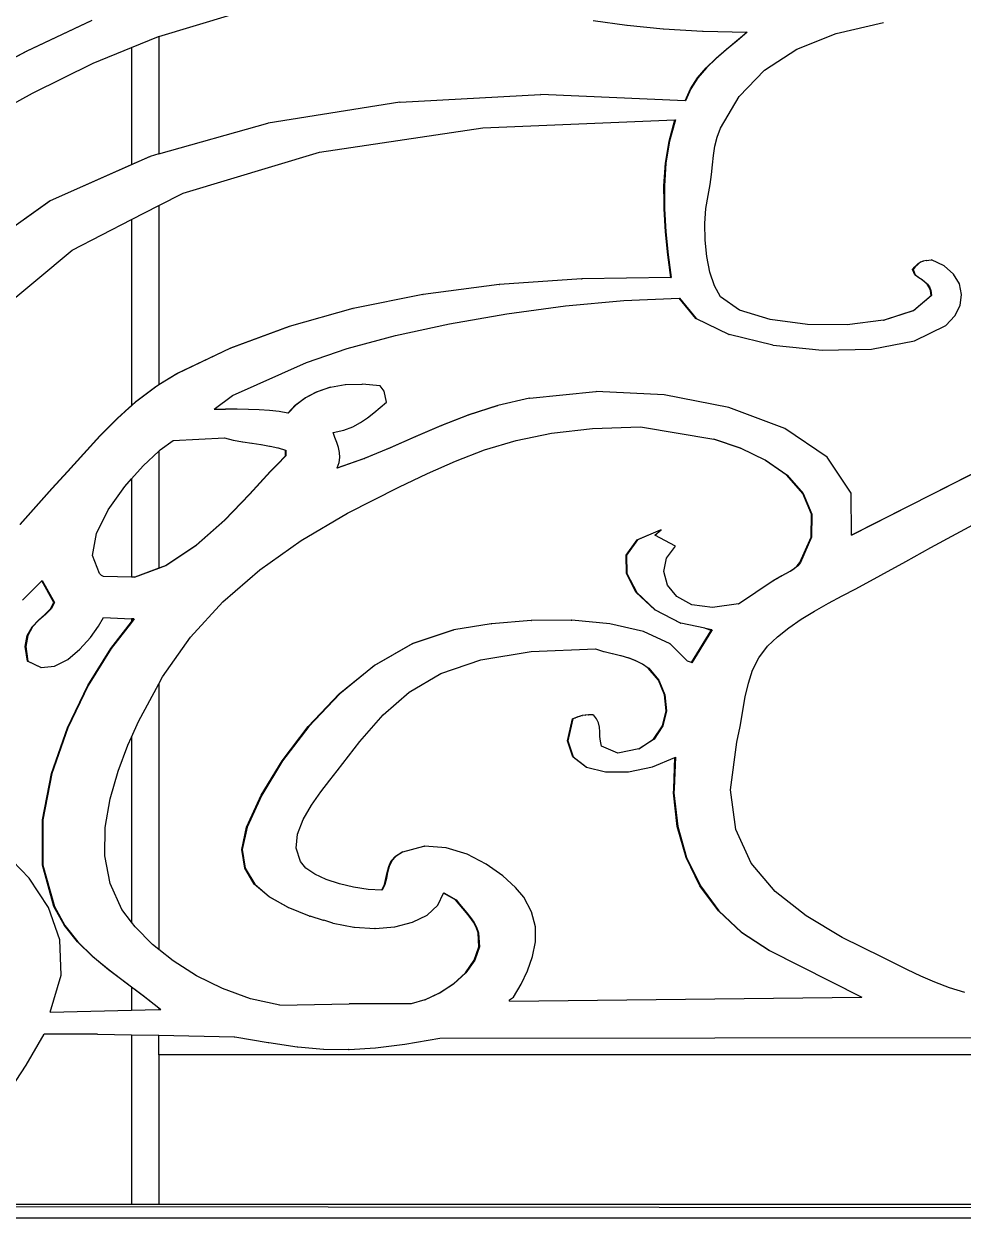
# Model space of a CAD drawing. Header units: inches. Extents: x 1397 to 20304, y -27267 to -746.
# Drawn here: x 13960.59 to 13971.95, y -23973.69 to -23959.23 of the extents above; entities that cross this region are included whole.
import ezdxf

# ---------------------------------------------------------------- set-up
doc = ezdxf.new("R2010")
doc.units = ezdxf.units.IN
doc.header["$LTSCALE"] = 17
doc.header["$MEASUREMENT"] = 0
doc.layers.add('25 BOT BAR', color=12, linetype='Continuous', lineweight=25)

# ---------------------------------------------------------------- blocks, each defined once
blk = doc.blocks.new('A$C99292ed1')
for p, q in [((44.159, 17.66), (44.948, 18.123)), ((44.953, 18.123), (44.164, 17.66)), ((45.762, 17.882), (46.632, 18.209)), ((51.017, 18.123), (51.425, 18.052)), ((53.959, 17.927), (54.532, 18.094)), ((51.425, 18.052), (51.429, 18.052)), ((51.429, 18.052), (51.863, 17.996)), ((51.863, 17.996), (51.868, 17.996)), ((51.868, 17.996), (52.342, 17.958)), ((52.342, 17.958), (52.347, 17.958)), ((52.347, 17.958), (52.875, 17.944)), ((52.753, 17.812), (52.875, 17.944)), ((52.879, 17.944), (52.758, 17.812)), ((52.875, 17.944), (52.879, 17.944)), ((53.481, 17.686), (53.959, 17.927)), ((45.432, 17.713), (45.759, 17.881)), ((45.759, 17.881), (45.762, 17.882)), ((45.762, 17.882), (45.762, 16.103)), ((52.627, 17.681), (52.753, 17.812)), ((52.758, 17.812), (52.632, 17.681)), ((52.753, 17.812), (52.758, 17.812)), ((43.414, 17.161), (44.159, 17.66)), ((44.164, 17.66), (43.419, 17.161)), ((44.159, 17.66), (44.164, 17.66)), ((44.966, 17.474), (45.432, 17.713)), ((45.432, 17.713), (45.432, 15.943)), ((52.502, 17.545), (52.627, 17.681)), ((52.632, 17.681), (52.507, 17.545)), ((52.627, 17.681), (52.632, 17.681)), ((53.091, 17.368), (53.481, 17.686)), ((52.385, 17.403), (52.502, 17.545)), ((52.507, 17.545), (52.389, 17.403)), ((52.502, 17.545), (52.507, 17.545)), ((44.234, 17.021), (44.966, 17.474)), ((52.28, 17.252), (52.385, 17.403)), ((52.389, 17.403), (52.285, 17.252)), ((52.385, 17.403), (52.389, 17.403)), ((52.785, 16.971), (53.091, 17.368)), ((52.193, 17.088), (52.28, 17.252)), ((52.285, 17.252), (52.198, 17.088)), ((52.28, 17.252), (52.285, 17.252)), ((52.131, 16.907), (52.193, 17.088)), ((52.198, 17.088), (52.136, 16.907)), ((52.193, 17.088), (52.198, 17.088)), ((43.547, 16.552), (44.234, 17.021)), ((48.682, 16.884), (50.379, 17.003)), ((50.379, 17.003), (50.382, 17.003)), ((50.384, 17.003), (50.382, 17.003)), ((52.131, 16.907), (50.384, 17.003)), ((52.557, 16.492), (52.785, 16.971)), ((48.677, 16.884), (47.086, 16.566)), ((48.677, 16.884), (48.682, 16.884)), ((52.136, 16.907), (52.131, 16.907)), ((45.762, 16.103), (47.081, 16.566)), ((47.081, 16.566), (47.086, 16.566)), ((47.705, 16.128), (49.683, 16.497)), ((49.683, 16.497), (52.007, 16.617)), ((51.936, 16.298), (52.007, 16.617)), ((52.012, 16.617), (51.941, 16.298)), ((52.007, 16.617), (52.012, 16.617)), ((52.516, 16.355), (52.557, 16.492)), ((52.489, 16.218), (52.516, 16.355)), ((51.893, 15.965), (51.936, 16.298)), ((51.941, 16.298), (51.898, 15.965)), ((51.936, 16.298), (51.941, 16.298)), ((52.472, 16.079), (52.489, 16.218)), ((45.655, 16.064), (44.448, 15.394)), ((45.432, 15.943), (45.651, 16.064)), ((45.651, 16.064), (45.655, 16.064)), ((45.762, 16.103), (45.655, 16.064)), ((46.056, 15.511), (47.705, 16.128)), ((52.461, 15.938), (52.472, 16.079)), ((44.443, 15.394), (45.432, 15.943)), ((51.874, 15.622), (51.893, 15.965)), ((51.898, 15.965), (51.879, 15.622)), ((51.893, 15.965), (51.898, 15.965)), ((52.45, 15.791), (52.461, 15.938)), ((52.434, 15.638), (52.45, 15.791)), ((51.874, 15.622), (51.879, 15.622)), ((51.875, 15.371), (51.874, 15.622)), ((51.879, 15.622), (51.879, 15.371)), ((52.408, 15.476), (52.434, 15.638)), ((45.762, 15.322), (46.056, 15.511)), ((52.382, 15.279), (52.408, 15.476)), ((43.517, 14.571), (44.443, 15.394)), ((44.448, 15.394), (43.522, 14.571)), ((44.443, 15.394), (44.448, 15.394)), ((51.879, 15.371), (51.875, 15.371)), ((51.875, 15.273), (51.875, 15.371)), ((51.879, 15.371), (51.88, 15.273)), ((45.432, 15.111), (45.762, 15.322)), ((45.762, 15.322), (45.762, 12.612)), ((51.875, 15.273), (51.88, 15.273)), ((51.892, 14.923), (51.875, 15.273)), ((51.88, 15.273), (51.896, 14.923)), ((52.37, 15.048), (52.382, 15.279)), ((44.713, 14.649), (45.432, 15.111)), ((45.432, 15.111), (45.432, 12.297)), ((52.373, 14.8), (52.37, 15.048)), ((51.892, 14.923), (51.896, 14.923)), ((51.92, 14.574), (51.892, 14.923)), ((51.896, 14.923), (51.925, 14.574)), ((52.392, 14.55), (52.373, 14.8)), ((43.653, 13.543), (44.713, 14.649)), ((51.92, 14.574), (51.925, 14.574)), ((51.957, 14.232), (51.92, 14.574)), ((51.925, 14.574), (51.962, 14.232)), ((52.429, 14.313), (52.392, 14.55)), ((54.951, 14.444), (54.974, 14.463)), ((54.978, 14.463), (54.956, 14.444)), ((54.974, 14.463), (55.004, 14.478)), ((54.974, 14.463), (54.978, 14.463)), ((55.009, 14.478), (54.978, 14.463)), ((55.004, 14.478), (55.009, 14.478)), ((55.047, 14.49), (55.009, 14.478)), ((55.047, 14.49), (55.052, 14.49)), ((55.052, 14.49), (55.106, 14.502)), ((55.106, 14.502), (55.108, 14.501)), ((55.108, 14.501), (55.111, 14.502)), ((55.265, 14.41), (55.111, 14.502)), ((52.484, 14.105), (52.429, 14.313)), ((54.883, 14.356), (54.91, 14.392)), ((54.908, 14.273), (54.883, 14.356)), ((54.883, 14.356), (54.888, 14.356)), ((54.915, 14.392), (54.888, 14.356)), ((54.888, 14.356), (54.913, 14.273)), ((54.91, 14.392), (54.931, 14.421)), ((54.91, 14.392), (54.915, 14.392)), ((54.936, 14.421), (54.915, 14.392)), ((54.931, 14.421), (54.951, 14.444)), ((54.931, 14.421), (54.936, 14.421)), ((54.956, 14.444), (54.936, 14.421)), ((54.951, 14.444), (54.956, 14.444)), ((55.378, 14.285), (55.265, 14.41)), ((50.878, 14.211), (49.884, 14.125)), ((50.878, 14.211), (50.883, 14.211)), ((51.957, 14.232), (50.883, 14.211)), ((51.957, 14.232), (51.962, 14.232)), ((54.952, 14.234), (54.908, 14.273)), ((54.908, 14.273), (54.913, 14.273)), ((54.913, 14.273), (54.957, 14.234)), ((54.992, 14.201), (54.952, 14.234)), ((54.952, 14.234), (54.957, 14.234)), ((54.957, 14.234), (54.997, 14.201)), ((55.027, 14.169), (54.992, 14.201)), ((54.992, 14.201), (54.997, 14.201)), ((54.997, 14.201), (55.032, 14.169)), ((55.027, 14.169), (55.032, 14.169)), ((55.057, 14.134), (55.027, 14.169)), ((55.032, 14.169), (55.062, 14.134)), ((55.448, 14.137), (55.378, 14.285)), ((49.879, 14.125), (48.962, 13.975)), ((49.879, 14.125), (49.884, 14.125)), ((52.557, 13.942), (52.484, 14.105)), ((55.057, 14.134), (55.062, 14.134)), ((55.08, 14.091), (55.057, 14.134)), ((55.062, 14.134), (55.085, 14.091)), ((55.08, 14.091), (55.085, 14.091)), ((55.097, 14.036), (55.08, 14.091)), ((55.085, 14.091), (55.102, 14.036)), ((55.097, 14.036), (55.102, 14.036)), ((55.106, 13.962), (55.097, 14.036)), ((55.102, 14.036), (55.111, 13.962)), ((55.474, 13.976), (55.448, 14.137)), ((48.957, 13.975), (48.114, 13.763)), ((48.957, 13.975), (48.962, 13.975)), ((50.683, 13.803), (51.388, 13.884)), ((51.388, 13.884), (52.057, 13.921)), ((52.258, 13.611), (52.057, 13.921)), ((52.057, 13.921), (52.061, 13.921)), ((52.061, 13.921), (52.263, 13.611)), ((52.789, 13.738), (52.557, 13.942)), ((54.892, 13.734), (55.106, 13.962)), ((55.111, 13.962), (54.897, 13.734)), ((55.106, 13.962), (55.111, 13.962)), ((55.457, 13.811), (55.474, 13.976)), ((48.109, 13.763), (47.338, 13.492)), ((48.109, 13.763), (48.114, 13.763)), ((49.972, 13.683), (50.683, 13.803)), ((53.159, 13.597), (52.789, 13.738)), ((54.532, 13.587), (54.892, 13.734)), ((54.897, 13.734), (54.537, 13.587)), ((54.892, 13.734), (54.897, 13.734)), ((55.394, 13.651), (55.457, 13.811)), ((49.278, 13.532), (49.972, 13.683)), ((52.66, 13.37), (52.258, 13.611)), ((52.258, 13.611), (52.263, 13.611)), ((52.263, 13.611), (52.664, 13.37)), ((53.612, 13.522), (53.159, 13.597)), ((55.285, 13.506), (55.394, 13.651)), ((46.624, 13.164), (47.333, 13.492)), ((47.338, 13.492), (46.629, 13.164)), ((47.333, 13.492), (47.338, 13.492)), ((48.627, 13.354), (49.278, 13.532)), ((54.09, 13.518), (53.612, 13.522)), ((54.532, 13.587), (54.09, 13.518)), ((54.532, 13.587), (54.537, 13.587)), ((54.905, 13.273), (55.285, 13.506)), ((48.042, 13.157), (48.627, 13.354)), ((52.66, 13.37), (52.664, 13.37)), ((53.192, 13.208), (52.664, 13.37)), ((45.981, 12.78), (46.624, 13.164)), ((46.629, 13.164), (45.986, 12.78)), ((46.624, 13.164), (46.629, 13.164)), ((47.548, 12.946), (48.042, 13.157)), ((53.192, 13.208), (53.197, 13.208)), ((53.197, 13.208), (53.788, 13.132)), ((54.385, 13.151), (54.905, 13.273)), ((53.788, 13.132), (54.385, 13.151)), ((46.655, 12.448), (47.548, 12.946)), ((45.986, 12.78), (45.762, 12.608)), ((45.762, 12.612), (45.981, 12.78)), ((45.981, 12.78), (45.986, 12.78)), ((45.481, 12.351), (45.72, 12.58)), ((45.725, 12.58), (45.485, 12.351)), ((45.72, 12.58), (45.762, 12.612)), ((45.72, 12.58), (45.725, 12.58)), ((45.762, 12.608), (45.725, 12.58)), ((45.762, 12.612), (45.762, 12.608)), ((47.838, 12.572), (48.015, 12.612)), ((48.015, 12.612), (48.02, 12.612)), ((48.02, 12.612), (48.217, 12.621)), ((48.217, 12.621), (48.218, 12.621)), ((48.218, 12.621), (48.221, 12.621)), ((48.441, 12.594), (48.221, 12.621)), ((48.49, 12.511), (48.441, 12.594)), ((46.432, 12.241), (46.655, 12.448)), ((47.531, 12.413), (47.671, 12.504)), ((47.676, 12.504), (47.535, 12.413)), ((47.671, 12.504), (47.833, 12.572)), ((47.671, 12.504), (47.676, 12.504)), ((47.838, 12.572), (47.676, 12.504)), ((47.833, 12.572), (47.838, 12.572)), ((48.515, 12.345), (48.49, 12.511)), ((50.251, 12.407), (51.05, 12.506)), ((51.05, 12.506), (51.054, 12.506)), ((51.054, 12.506), (51.055, 12.506)), ((51.878, 12.456), (51.055, 12.506)), ((52.658, 12.266), (51.878, 12.456)), ((45.4, 12.261), (45.432, 12.297)), ((45.432, 12.292), (45.403, 12.259)), ((45.432, 12.297), (45.481, 12.351)), ((45.485, 12.351), (45.432, 12.292)), ((45.432, 12.297), (45.432, 12.292)), ((45.481, 12.351), (45.485, 12.351)), ((47.321, 12.18), (47.413, 12.303)), ((47.418, 12.303), (47.325, 12.179)), ((47.413, 12.303), (47.531, 12.413)), ((47.413, 12.303), (47.418, 12.303)), ((47.535, 12.413), (47.418, 12.303)), ((47.531, 12.413), (47.535, 12.413)), ((48.439, 12.266), (48.515, 12.345)), ((49.507, 12.155), (49.859, 12.296)), ((49.864, 12.296), (49.512, 12.155)), ((49.859, 12.296), (49.864, 12.296)), ((50.246, 12.407), (49.864, 12.296)), ((50.246, 12.407), (50.251, 12.407)), ((45.258, 12.101), (45.4, 12.261)), ((45.403, 12.259), (45.263, 12.101)), ((45.403, 12.259), (45.4, 12.261)), ((46.432, 12.241), (46.568, 12.242)), ((46.568, 12.242), (46.57, 12.242)), ((46.573, 12.242), (46.57, 12.242)), ((46.711, 12.241), (46.573, 12.242)), ((46.845, 12.238), (46.711, 12.241)), ((46.975, 12.231), (46.845, 12.238)), ((47.099, 12.22), (46.975, 12.231)), ((47.216, 12.203), (47.099, 12.22)), ((47.321, 12.18), (47.216, 12.203)), ((47.325, 12.179), (47.321, 12.18)), ((48.287, 12.108), (48.364, 12.186)), ((48.364, 12.186), (48.439, 12.266)), ((49.179, 11.995), (49.507, 12.155)), ((49.512, 12.155), (49.184, 11.995)), ((49.507, 12.155), (49.512, 12.155)), ((53.336, 11.949), (52.658, 12.266)), ((45.049, 11.837), (45.258, 12.101)), ((45.263, 12.101), (45.053, 11.837)), ((45.258, 12.101), (45.263, 12.101)), ((48.109, 11.974), (48.203, 12.037)), ((48.203, 12.037), (48.287, 12.108)), ((47.87, 11.888), (47.999, 11.924)), ((47.893, 11.811), (47.87, 11.888)), ((47.999, 11.924), (48.109, 11.974)), ((48.866, 11.825), (49.179, 11.995)), ((49.184, 11.995), (48.871, 11.825)), ((49.179, 11.995), (49.184, 11.995)), ((50.085, 11.769), (50.515, 11.879)), ((50.515, 11.879), (51.011, 11.948)), ((51.011, 11.948), (51.59, 11.971)), ((51.59, 11.971), (52.478, 11.785)), ((53.85, 11.513), (53.336, 11.949)), ((44.85, 11.566), (45.049, 11.837)), ((45.053, 11.837), (44.855, 11.566)), ((45.049, 11.837), (45.053, 11.837)), ((45.779, 11.624), (45.936, 11.764)), ((45.936, 11.764), (46.556, 11.806)), ((46.556, 11.806), (46.663, 11.773)), ((46.663, 11.773), (46.667, 11.773)), ((46.667, 11.773), (46.775, 11.747)), ((46.775, 11.747), (46.78, 11.747)), ((46.78, 11.747), (46.887, 11.725)), ((46.887, 11.725), (46.892, 11.725)), ((46.892, 11.725), (46.996, 11.704)), ((47.915, 11.736), (47.893, 11.811)), ((47.934, 11.662), (47.915, 11.736)), ((48.558, 11.654), (48.866, 11.825)), ((48.871, 11.825), (48.562, 11.654)), ((48.866, 11.825), (48.871, 11.825)), ((49.703, 11.626), (50.085, 11.769)), ((52.798, 11.652), (52.478, 11.785)), ((52.478, 11.785), (52.483, 11.785)), ((52.483, 11.785), (52.803, 11.652)), ((44.657, 11.298), (44.85, 11.566)), ((44.855, 11.566), (44.662, 11.298)), ((44.85, 11.566), (44.855, 11.566)), ((45.571, 11.381), (45.762, 11.603)), ((45.762, 11.603), (45.779, 11.624)), ((45.762, 11.603), (45.762, 9.836)), ((46.996, 11.704), (47.001, 11.704)), ((47.001, 11.704), (47.102, 11.682)), ((47.102, 11.682), (47.107, 11.682)), ((47.107, 11.682), (47.202, 11.654)), ((47.202, 11.654), (47.207, 11.654)), ((47.207, 11.654), (47.295, 11.619)), ((47.295, 11.619), (47.3, 11.619)), ((47.295, 11.536), (47.295, 11.619)), ((47.3, 11.619), (47.3, 11.536)), ((47.947, 11.587), (47.934, 11.662)), ((47.951, 11.511), (47.947, 11.587)), ((48.244, 11.492), (48.558, 11.654)), ((48.562, 11.654), (48.249, 11.492)), ((48.558, 11.654), (48.562, 11.654)), ((49.351, 11.456), (49.703, 11.626)), ((52.798, 11.652), (52.803, 11.652)), ((53.099, 11.469), (52.798, 11.652)), ((52.803, 11.652), (53.104, 11.469)), ((56.103, 11.577), (54.144, 10.333)), ((54.144, 10.336), (56.098, 11.577)), ((47.192, 11.403), (47.295, 11.536)), ((47.3, 11.536), (47.196, 11.401)), ((47.295, 11.536), (47.3, 11.536)), ((48.249, 11.492), (47.92, 11.349)), ((47.921, 11.352), (48.244, 11.492)), ((47.921, 11.352), (47.943, 11.432)), ((47.943, 11.432), (47.951, 11.511)), ((48.244, 11.492), (48.249, 11.492)), ((49.011, 11.265), (49.351, 11.456)), ((53.099, 11.469), (53.104, 11.469)), ((53.359, 11.24), (53.099, 11.469)), ((53.104, 11.469), (53.363, 11.24)), ((54.14, 10.971), (53.85, 11.513)), ((44.468, 11.038), (44.657, 11.298)), ((44.662, 11.298), (44.473, 11.038)), ((44.657, 11.298), (44.662, 11.298)), ((45.432, 11.186), (45.571, 11.381)), ((46.859, 10.952), (47.11, 11.297)), ((47.114, 11.297), (46.863, 10.952)), ((47.11, 11.297), (47.192, 11.403)), ((47.11, 11.297), (47.114, 11.297)), ((47.196, 11.401), (47.114, 11.297)), ((47.196, 11.401), (47.192, 11.403)), ((47.92, 11.349), (47.921, 11.352)), ((45.349, 11.069), (45.432, 11.186)), ((45.432, 11.186), (45.432, 9.7)), ((48.664, 11.059), (49.011, 11.265)), ((53.359, 11.24), (53.363, 11.24)), ((53.553, 10.967), (53.359, 11.24)), ((53.363, 11.24), (53.558, 10.967)), ((44.079, 10.494), (44.468, 11.038)), ((44.473, 11.038), (44.084, 10.494)), ((44.468, 11.038), (44.473, 11.038)), ((45.149, 10.718), (45.349, 11.069)), ((48.044, 10.666), (48.664, 11.059)), ((46.556, 10.561), (46.859, 10.952)), ((46.863, 10.952), (46.56, 10.561)), ((46.859, 10.952), (46.863, 10.952)), ((53.553, 10.967), (53.558, 10.967)), ((53.66, 10.654), (53.553, 10.967)), ((53.558, 10.967), (53.665, 10.654)), ((54.144, 10.336), (54.14, 10.971)), ((45.007, 10.36), (45.149, 10.718)), ((46.214, 10.183), (46.556, 10.561)), ((46.56, 10.561), (46.219, 10.183)), ((46.556, 10.561), (46.56, 10.561)), ((47.484, 10.254), (48.044, 10.666)), ((53.656, 10.303), (53.66, 10.654)), ((53.66, 10.654), (53.665, 10.654)), ((53.665, 10.654), (53.661, 10.303)), ((55.409, 10.355), (55.717, 10.56)), ((51.549, 10.265), (51.833, 10.416)), ((51.829, 10.411), (51.554, 10.265)), ((51.764, 10.333), (51.838, 10.416)), ((51.833, 10.416), (51.829, 10.411)), ((51.838, 10.416), (51.829, 10.411)), ((51.833, 10.416), (51.838, 10.416)), ((44.96, 10.028), (45.007, 10.36)), ((51.417, 10.032), (51.549, 10.265)), ((51.554, 10.265), (51.421, 10.032)), ((51.549, 10.265), (51.554, 10.265)), ((52.012, 10.167), (51.764, 10.333)), ((53.519, 9.918), (53.656, 10.303)), ((53.661, 10.303), (53.524, 9.918)), ((53.656, 10.303), (53.661, 10.303)), ((54.144, 10.333), (54.144, 10.336)), ((55.104, 10.147), (55.409, 10.355)), ((45.847, 9.876), (46.214, 10.183)), ((46.219, 10.183), (45.851, 9.876)), ((46.214, 10.183), (46.219, 10.183)), ((46.983, 9.811), (47.484, 10.254)), ((51.905, 9.986), (52.012, 10.167)), ((54.801, 9.938), (55.104, 10.147)), ((45.044, 9.752), (44.96, 10.028)), ((51.417, 10.032), (51.421, 10.032)), ((51.419, 9.753), (51.417, 10.032)), ((51.421, 10.032), (51.423, 9.753)), ((51.874, 9.782), (51.905, 9.986)), ((45.467, 9.699), (45.762, 9.836)), ((45.762, 9.834), (45.472, 9.699)), ((45.851, 9.876), (45.762, 9.834)), ((45.762, 9.836), (45.847, 9.876)), ((45.762, 9.836), (45.762, 9.834)), ((45.847, 9.876), (45.851, 9.876)), ((53.446, 9.827), (53.487, 9.869)), ((53.492, 9.869), (53.451, 9.827)), ((53.487, 9.869), (53.519, 9.918)), ((53.487, 9.869), (53.492, 9.869)), ((53.524, 9.918), (53.492, 9.869)), ((53.519, 9.918), (53.524, 9.918)), ((54.498, 9.73), (54.801, 9.938)), ((45.055, 9.739), (45.044, 9.752)), ((45.06, 9.732), (45.055, 9.739)), ((45.069, 9.725), (45.06, 9.732)), ((45.077, 9.72), (45.069, 9.725)), ((45.093, 9.711), (45.077, 9.72)), ((45.432, 9.7), (45.093, 9.711)), ((45.467, 9.699), (45.432, 9.7)), ((45.472, 9.699), (45.467, 9.699)), ((46.538, 9.326), (46.983, 9.811)), ((51.419, 9.753), (51.423, 9.753)), ((51.539, 9.465), (51.419, 9.753)), ((51.423, 9.753), (51.544, 9.465)), ((51.915, 9.579), (51.874, 9.782)), ((53.245, 9.685), (53.296, 9.719)), ((53.301, 9.719), (53.25, 9.685)), ((53.296, 9.719), (53.348, 9.753)), ((53.296, 9.719), (53.301, 9.719)), ((53.353, 9.753), (53.301, 9.719)), ((53.348, 9.753), (53.399, 9.788)), ((53.348, 9.753), (53.353, 9.753)), ((53.404, 9.788), (53.353, 9.753)), ((53.399, 9.788), (53.446, 9.827)), ((53.399, 9.788), (53.404, 9.788)), ((53.451, 9.827), (53.404, 9.788)), ((53.446, 9.827), (53.451, 9.827)), ((54.194, 9.524), (54.498, 9.73)), ((44.112, 9.352), (44.346, 9.645)), ((44.346, 9.645), (44.349, 9.649)), ((44.493, 9.317), (44.346, 9.645)), ((44.349, 9.649), (44.498, 9.317)), ((52.028, 9.404), (51.915, 9.579)), ((52.775, 9.296), (53.197, 9.649)), ((53.202, 9.649), (52.78, 9.296)), ((53.197, 9.649), (53.245, 9.685)), ((53.197, 9.649), (53.202, 9.649)), ((53.25, 9.685), (53.202, 9.649)), ((53.245, 9.685), (53.25, 9.685)), ((51.539, 9.465), (51.544, 9.465)), ((51.763, 9.202), (51.539, 9.465)), ((51.544, 9.465), (51.767, 9.202)), ((52.21, 9.282), (52.028, 9.404)), ((53.863, 9.303), (54.03, 9.416)), ((54.03, 9.416), (54.194, 9.524)), ((44.452, 9.221), (44.493, 9.317)), ((44.498, 9.317), (44.457, 9.221)), ((44.493, 9.317), (44.498, 9.317)), ((46.146, 8.789), (46.538, 9.326)), ((52.462, 9.237), (52.21, 9.282)), ((52.775, 9.296), (52.462, 9.237)), ((52.775, 9.296), (52.78, 9.296)), ((53.697, 9.186), (53.863, 9.303)), ((44.304, 9.049), (44.384, 9.136)), ((44.389, 9.136), (44.309, 9.049)), ((44.384, 9.136), (44.452, 9.221)), ((44.384, 9.136), (44.389, 9.136)), ((44.457, 9.221), (44.389, 9.136)), ((44.452, 9.221), (44.457, 9.221)), ((52.073, 9.003), (51.763, 9.202)), ((51.763, 9.202), (51.767, 9.202)), ((51.767, 9.202), (52.077, 9.003)), ((53.536, 9.063), (53.697, 9.186)), ((44.228, 8.946), (44.304, 9.049)), ((44.309, 9.049), (44.233, 8.946)), ((44.304, 9.049), (44.309, 9.049)), ((45.032, 8.956), (45.093, 9.089)), ((45.093, 9.089), (45.432, 9.07)), ((45.181, 8.62), (45.432, 9.023)), ((45.432, 9.015), (45.186, 8.62)), ((45.432, 9.07), (45.432, 9.023)), ((45.46, 9.068), (45.432, 9.07)), ((45.465, 9.068), (45.432, 9.015)), ((45.432, 9.023), (45.46, 9.068)), ((45.432, 9.023), (45.432, 9.015)), ((45.46, 9.068), (45.465, 9.068)), ((49.781, 8.994), (49.333, 8.902)), ((49.781, 8.994), (49.786, 8.994)), ((50.266, 9.045), (49.786, 8.994)), ((50.266, 9.045), (50.27, 9.045)), ((50.753, 9.046), (50.27, 9.045)), ((50.753, 9.046), (50.758, 9.046)), ((51.219, 8.992), (50.758, 9.046)), ((51.626, 8.876), (51.219, 8.992)), ((52.073, 9.003), (52.077, 9.003)), ((52.369, 8.926), (52.077, 9.003)), ((53.385, 8.934), (53.536, 9.063)), ((44.17, 8.817), (44.228, 8.946)), ((44.233, 8.946), (44.175, 8.817)), ((44.228, 8.946), (44.233, 8.946)), ((44.934, 8.786), (45.032, 8.956)), ((48.832, 8.695), (49.329, 8.902)), ((49.333, 8.902), (48.837, 8.695)), ((49.329, 8.902), (49.333, 8.902)), ((51.949, 8.689), (51.626, 8.876)), ((52.206, 8.406), (52.446, 8.889)), ((52.45, 8.887), (52.21, 8.404)), ((52.375, 8.923), (52.369, 8.926)), ((52.453, 8.902), (52.375, 8.923)), ((52.446, 8.889), (52.375, 8.923)), ((52.446, 8.889), (52.453, 8.902)), ((52.45, 8.887), (52.446, 8.889)), ((52.458, 8.902), (52.45, 8.887)), ((52.453, 8.902), (52.458, 8.902)), ((53.247, 8.797), (53.385, 8.934)), ((44.146, 8.647), (44.17, 8.817)), ((44.175, 8.817), (44.151, 8.647)), ((44.17, 8.817), (44.175, 8.817)), ((44.807, 8.607), (44.934, 8.786)), ((45.806, 8.188), (46.146, 8.789)), ((48.368, 8.361), (48.832, 8.695)), ((48.837, 8.695), (48.373, 8.361)), ((48.832, 8.695), (48.837, 8.695)), ((51.945, 8.688), (51.946, 8.687)), ((52.16, 8.425), (51.949, 8.689)), ((53.127, 8.653), (53.247, 8.797)), ((44.146, 8.647), (44.151, 8.647)), ((44.171, 8.425), (44.146, 8.647)), ((44.151, 8.647), (44.176, 8.425)), ((44.66, 8.452), (44.807, 8.607)), ((44.904, 8.058), (45.181, 8.62)), ((45.186, 8.62), (44.908, 8.058)), ((45.181, 8.62), (45.186, 8.62)), ((49.656, 8.449), (50.269, 8.576)), ((50.269, 8.576), (51.044, 8.612)), ((51.044, 8.612), (51.144, 8.576)), ((51.144, 8.576), (51.149, 8.576)), ((51.149, 8.576), (51.248, 8.543)), ((51.248, 8.543), (51.253, 8.543)), ((51.253, 8.543), (51.348, 8.511)), ((53.021, 8.478), (53.127, 8.653)), ((44.171, 8.425), (44.176, 8.425)), ((44.332, 8.331), (44.171, 8.425)), ((44.176, 8.425), (44.336, 8.331)), ((44.501, 8.35), (44.66, 8.452)), ((49.173, 8.24), (49.656, 8.449)), ((51.348, 8.511), (51.353, 8.511)), ((51.353, 8.511), (51.444, 8.476)), ((51.444, 8.476), (51.449, 8.476)), ((51.533, 8.434), (51.444, 8.476)), ((51.449, 8.476), (51.538, 8.434)), ((51.614, 8.384), (51.533, 8.434)), ((51.533, 8.434), (51.538, 8.434)), ((51.538, 8.434), (51.618, 8.384)), ((52.206, 8.406), (52.16, 8.425)), ((52.21, 8.404), (52.206, 8.406)), ((52.946, 8.292), (53.021, 8.478)), ((44.332, 8.331), (44.336, 8.331)), ((44.336, 8.331), (44.501, 8.35)), ((47.945, 7.931), (48.368, 8.361)), ((48.373, 8.361), (47.95, 7.931)), ((48.368, 8.361), (48.373, 8.361)), ((51.684, 8.321), (51.614, 8.384)), ((51.614, 8.384), (51.618, 8.384)), ((51.618, 8.384), (51.689, 8.321)), ((51.684, 8.321), (51.689, 8.321)), ((51.807, 8.138), (51.684, 8.321)), ((51.689, 8.321), (51.812, 8.138)), ((52.895, 8.095), (52.946, 8.292)), ((45.762, 8.085), (45.806, 8.188)), ((48.79, 7.959), (49.173, 8.24)), ((51.881, 7.916), (51.807, 8.138)), ((51.807, 8.138), (51.812, 8.138)), ((51.812, 8.138), (51.885, 7.916)), ((44.655, 7.417), (44.904, 8.058)), ((44.908, 8.058), (44.66, 7.417)), ((44.904, 8.058), (44.908, 8.058)), ((45.515, 7.513), (45.762, 8.085)), ((45.762, 8.085), (45.762, 4.066)), ((48.475, 7.613), (48.79, 7.959)), ((52.858, 7.888), (52.895, 8.095)), ((47.57, 7.439), (47.945, 7.931)), ((47.95, 7.931), (47.575, 7.439)), ((47.945, 7.931), (47.95, 7.931)), ((51.881, 7.916), (51.885, 7.916)), ((51.899, 7.678), (51.881, 7.916)), ((51.885, 7.916), (51.904, 7.678)), ((52.796, 7.44), (52.858, 7.888)), ((51.857, 7.447), (51.899, 7.678)), ((51.904, 7.678), (51.862, 7.447)), ((51.899, 7.678), (51.904, 7.678)), ((48.195, 7.213), (48.475, 7.613)), ((50.707, 7.222), (50.767, 7.554)), ((50.772, 7.554), (50.712, 7.222)), ((50.767, 7.554), (50.799, 7.57)), ((50.767, 7.554), (50.772, 7.554)), ((50.804, 7.57), (50.772, 7.554)), ((50.799, 7.57), (50.827, 7.583)), ((50.799, 7.57), (50.804, 7.57)), ((50.832, 7.583), (50.804, 7.57)), ((50.827, 7.583), (50.855, 7.594)), ((50.827, 7.583), (50.832, 7.583)), ((50.859, 7.594), (50.832, 7.583)), ((50.855, 7.594), (50.859, 7.594)), ((50.884, 7.603), (50.859, 7.594)), ((50.884, 7.603), (50.889, 7.603)), ((50.919, 7.609), (50.889, 7.603)), ((50.919, 7.609), (50.923, 7.609)), ((50.961, 7.614), (50.923, 7.609)), ((50.961, 7.614), (50.966, 7.614)), ((51.015, 7.616), (50.966, 7.614)), ((51.015, 7.616), (51.02, 7.616)), ((51.058, 7.555), (51.02, 7.616)), ((51.081, 7.492), (51.058, 7.555)), ((44.462, 6.728), (44.655, 7.417)), ((44.66, 7.417), (44.467, 6.728)), ((44.655, 7.417), (44.66, 7.417)), ((45.432, 7.279), (45.515, 7.513)), ((47.253, 6.917), (47.57, 7.439)), ((47.575, 7.439), (47.258, 6.917)), ((47.57, 7.439), (47.575, 7.439)), ((51.092, 7.428), (51.081, 7.492)), ((51.096, 7.36), (51.092, 7.428)), ((51.749, 7.248), (51.857, 7.447)), ((51.862, 7.447), (51.754, 7.248)), ((51.857, 7.447), (51.862, 7.447)), ((52.755, 7.202), (52.796, 7.44)), ((45.388, 7.155), (45.432, 7.279)), ((45.432, 7.279), (45.432, 4.48)), ((51.099, 7.29), (51.096, 7.36)), ((51.105, 7.217), (51.099, 7.29)), ((51.569, 7.103), (51.749, 7.248)), ((51.754, 7.248), (51.574, 7.103)), ((51.749, 7.248), (51.754, 7.248)), ((45.269, 6.761), (45.388, 7.155)), ((47.92, 6.766), (48.195, 7.213)), ((50.707, 7.222), (50.712, 7.222)), ((50.772, 6.981), (50.707, 7.222)), ((50.712, 7.222), (50.777, 6.981)), ((51.119, 7.139), (51.105, 7.217)), ((51.317, 7.036), (51.119, 7.139)), ((51.569, 7.103), (51.317, 7.036)), ((51.569, 7.103), (51.574, 7.103)), ((52.678, 6.483), (52.755, 7.202)), ((50.772, 6.981), (50.777, 6.981)), ((50.934, 6.825), (50.772, 6.981)), ((50.777, 6.981), (50.938, 6.825)), ((51.734, 6.829), (52.007, 6.971)), ((51.992, 6.497), (52.007, 6.971)), ((52.012, 6.973), (51.996, 6.5)), ((52.007, 6.971), (52.012, 6.973)), ((47.002, 6.398), (47.253, 6.917)), ((47.258, 6.917), (47.007, 6.398)), ((47.253, 6.917), (47.258, 6.917)), ((50.934, 6.825), (50.938, 6.825)), ((50.938, 6.825), (51.165, 6.751)), ((51.444, 6.753), (51.734, 6.829)), ((44.353, 6.026), (44.462, 6.728)), ((44.467, 6.728), (44.358, 6.026)), ((44.462, 6.728), (44.467, 6.728)), ((45.173, 6.343), (45.269, 6.761)), ((47.832, 6.628), (47.92, 6.766)), ((51.165, 6.751), (51.444, 6.753)), ((47.722, 6.452), (47.832, 6.628)), ((46.824, 5.916), (47.002, 6.398)), ((47.007, 6.398), (46.829, 5.916)), ((47.002, 6.398), (47.007, 6.398)), ((47.608, 6.251), (47.722, 6.452)), ((51.99, 6.435), (51.992, 6.497)), ((51.99, 6.435), (51.994, 6.435)), ((52.035, 5.928), (51.99, 6.435)), ((51.996, 6.5), (51.992, 6.497)), ((51.996, 6.5), (51.994, 6.435)), ((51.994, 6.435), (52.04, 5.928)), ((52.743, 5.88), (52.678, 6.483)), ((45.114, 5.912), (45.173, 6.343)), ((47.508, 6.034), (47.608, 6.251)), ((44.353, 6.026), (44.358, 6.026)), ((44.354, 5.343), (44.353, 6.026)), ((44.358, 6.026), (44.359, 5.343)), ((47.441, 5.812), (47.508, 6.034)), ((52.035, 5.928), (52.04, 5.928)), ((52.143, 5.457), (52.035, 5.928)), ((52.04, 5.928), (52.147, 5.457)), ((45.109, 5.482), (45.114, 5.912)), ((46.766, 5.578), (46.824, 5.916)), ((46.829, 5.916), (46.77, 5.578)), ((46.824, 5.916), (46.829, 5.916)), ((47.423, 5.596), (47.441, 5.812)), ((52.93, 5.373), (52.743, 5.88)), ((44.194, 5.146), (43.892, 5.536)), ((46.766, 5.578), (46.77, 5.578)), ((46.802, 5.293), (46.766, 5.578)), ((46.77, 5.578), (46.806, 5.293)), ((47.474, 5.397), (47.423, 5.596)), ((48.627, 5.479), (48.709, 5.542)), ((48.714, 5.542), (48.632, 5.479)), ((48.709, 5.542), (48.714, 5.542)), ((48.714, 5.542), (48.97, 5.627)), ((48.97, 5.627), (48.974, 5.626)), ((48.97, 5.627), (48.975, 5.627)), ((48.975, 5.627), (48.974, 5.626)), ((49.238, 5.605), (48.975, 5.627)), ((49.491, 5.505), (49.238, 5.605)), ((49.723, 5.354), (49.491, 5.505)), ((45.171, 5.064), (45.109, 5.482)), ((47.541, 5.296), (47.474, 5.397)), ((48.544, 5.321), (48.575, 5.405)), ((48.58, 5.405), (48.549, 5.321)), ((48.575, 5.405), (48.627, 5.479)), ((48.575, 5.405), (48.58, 5.405)), ((48.632, 5.479), (48.58, 5.405)), ((48.627, 5.479), (48.632, 5.479)), ((49.923, 5.177), (49.723, 5.354)), ((52.309, 5.029), (52.143, 5.457)), ((52.143, 5.457), (52.147, 5.457)), ((52.147, 5.457), (52.314, 5.029)), ((53.22, 4.944), (52.93, 5.373)), ((44.354, 5.343), (44.359, 5.343)), ((44.493, 4.713), (44.354, 5.343)), ((44.359, 5.343), (44.498, 4.713)), ((46.802, 5.293), (46.806, 5.293)), ((46.917, 5.055), (46.802, 5.293)), ((46.806, 5.293), (46.922, 5.055)), ((47.649, 5.204), (47.541, 5.296)), ((48.51, 5.14), (48.525, 5.232)), ((48.53, 5.232), (48.515, 5.14)), ((48.525, 5.232), (48.544, 5.321)), ((48.525, 5.232), (48.53, 5.232)), ((48.549, 5.321), (48.53, 5.232)), ((48.544, 5.321), (48.549, 5.321)), ((44.426, 4.701), (44.194, 5.146)), ((45.316, 4.671), (45.171, 5.064)), ((47.786, 5.123), (47.649, 5.204)), ((47.946, 5.057), (47.786, 5.123)), ((48.492, 5.049), (48.51, 5.14)), ((48.515, 5.14), (48.496, 5.049)), ((48.51, 5.14), (48.515, 5.14)), ((50.078, 5.003), (49.923, 5.177)), ((46.917, 5.055), (46.922, 5.055)), ((47.097, 4.859), (46.917, 5.055)), ((46.922, 5.055), (47.101, 4.859)), ((48.118, 5.006), (47.946, 5.057)), ((48.294, 4.973), (48.118, 5.006)), ((48.461, 4.962), (48.294, 4.973)), ((48.461, 4.962), (48.492, 5.049)), ((48.466, 4.962), (48.461, 4.962)), ((48.496, 5.049), (48.466, 4.962)), ((48.492, 5.049), (48.496, 5.049)), ((49.137, 4.733), (49.208, 4.918)), ((49.208, 4.918), (49.209, 4.92)), ((49.353, 4.817), (49.208, 4.918)), ((49.209, 4.92), (49.358, 4.817)), ((50.177, 4.858), (50.078, 5.003)), ((52.309, 5.029), (52.314, 5.029)), ((52.533, 4.649), (52.309, 5.029)), ((52.314, 5.029), (52.538, 4.649)), ((53.594, 4.575), (53.22, 4.944)), ((47.097, 4.859), (47.101, 4.859)), ((47.325, 4.698), (47.097, 4.859)), ((47.101, 4.859), (47.329, 4.698)), ((49.353, 4.817), (49.358, 4.817)), ((49.394, 4.749), (49.353, 4.817)), ((49.358, 4.817), (49.399, 4.749)), ((50.273, 4.632), (50.177, 4.858)), ((44.564, 4.209), (44.426, 4.701)), ((44.621, 4.43), (44.493, 4.713)), ((44.493, 4.713), (44.498, 4.713)), ((44.498, 4.713), (44.626, 4.43)), ((45.432, 4.48), (45.316, 4.671)), ((47.325, 4.698), (47.329, 4.698)), ((47.586, 4.569), (47.325, 4.698)), ((47.329, 4.698), (47.591, 4.569)), ((49.008, 4.584), (49.137, 4.733)), ((49.394, 4.749), (49.399, 4.749)), ((49.439, 4.684), (49.394, 4.749)), ((49.399, 4.749), (49.443, 4.684)), ((49.439, 4.684), (49.443, 4.684)), ((49.484, 4.618), (49.439, 4.684)), ((49.443, 4.684), (49.489, 4.618)), ((50.318, 4.405), (50.273, 4.632)), ((52.533, 4.649), (52.538, 4.649)), ((52.813, 4.32), (52.533, 4.649)), ((52.538, 4.649), (52.818, 4.32)), ((47.586, 4.569), (47.591, 4.569)), ((47.756, 4.505), (47.591, 4.569)), ((47.758, 4.506), (47.756, 4.505)), ((47.866, 4.464), (47.758, 4.506)), ((48.832, 4.476), (49.008, 4.584)), ((49.484, 4.618), (49.489, 4.618)), ((49.528, 4.551), (49.484, 4.618)), ((49.489, 4.618), (49.533, 4.551)), ((49.528, 4.551), (49.533, 4.551)), ((49.568, 4.479), (49.528, 4.551)), ((49.533, 4.551), (49.573, 4.479)), ((54.032, 4.248), (53.594, 4.575)), ((44.621, 4.43), (44.626, 4.43)), ((44.778, 4.182), (44.621, 4.43)), ((44.626, 4.43), (44.783, 4.182)), ((45.477, 4.405), (45.432, 4.48)), ((45.685, 4.142), (45.477, 4.405)), ((47.866, 4.464), (47.87, 4.464)), ((47.87, 4.464), (48.123, 4.402)), ((48.123, 4.402), (48.128, 4.402)), ((48.128, 4.402), (48.376, 4.384)), ((48.378, 4.384), (48.376, 4.384)), ((48.378, 4.384), (48.381, 4.384)), ((48.381, 4.384), (48.619, 4.409)), ((48.619, 4.409), (48.832, 4.476)), ((49.568, 4.479), (49.573, 4.479)), ((49.602, 4.403), (49.568, 4.479)), ((49.573, 4.479), (49.607, 4.403)), ((49.602, 4.403), (49.607, 4.403)), ((49.626, 4.319), (49.602, 4.403)), ((49.607, 4.403), (49.631, 4.319)), ((50.319, 4.179), (50.318, 4.405)), ((44.58, 3.678), (44.564, 4.209)), ((49.635, 4.106), (49.626, 4.319)), ((49.626, 4.319), (49.631, 4.319)), ((49.631, 4.319), (49.64, 4.106)), ((53.147, 4.049), (52.813, 4.32)), ((52.813, 4.32), (52.818, 4.32)), ((52.818, 4.32), (53.152, 4.049)), ((54.516, 3.946), (54.032, 4.248)), ((44.778, 4.182), (44.783, 4.182)), ((44.958, 3.96), (44.778, 4.182)), ((44.783, 4.182), (44.963, 3.96)), ((45.762, 4.066), (45.685, 4.142)), ((45.935, 3.892), (45.762, 4.066)), ((49.579, 3.902), (49.635, 4.106)), ((49.64, 4.106), (49.584, 3.902)), ((49.635, 4.106), (49.64, 4.106)), ((50.285, 3.958), (50.319, 4.179)), ((53.147, 4.049), (53.152, 4.049)), ((54.263, 3.344), (53.147, 4.049)), ((53.152, 4.049), (54.268, 3.344)), ((44.958, 3.96), (44.963, 3.96)), ((45.154, 3.756), (44.958, 3.96)), ((44.963, 3.96), (45.159, 3.756)), ((50.224, 3.744), (50.285, 3.958)), ((54.666, 3.854), (54.516, 3.946)), ((46.219, 3.666), (45.935, 3.892)), ((49.472, 3.713), (49.579, 3.902)), ((49.584, 3.902), (49.476, 3.713)), ((49.579, 3.902), (49.584, 3.902)), ((54.821, 3.757), (54.666, 3.854)), ((44.448, 3.116), (44.58, 3.678)), ((45.154, 3.756), (45.159, 3.756)), ((45.362, 3.56), (45.154, 3.756)), ((45.159, 3.756), (45.366, 3.56)), ((46.533, 3.472), (46.219, 3.666)), ((49.327, 3.546), (49.472, 3.713)), ((49.476, 3.713), (49.332, 3.546)), ((49.472, 3.713), (49.476, 3.713)), ((50.144, 3.538), (50.224, 3.744)), ((54.983, 3.66), (54.821, 3.757)), ((55.152, 3.568), (54.983, 3.66)), ((45.362, 3.56), (45.366, 3.56)), ((45.432, 3.494), (45.362, 3.56)), ((45.366, 3.56), (45.432, 3.499)), ((45.432, 3.499), (45.432, 3.494)), ((45.432, 3.499), (45.494, 3.441)), ((45.432, 3.494), (45.432, 3.147)), ((45.491, 3.44), (45.432, 3.494)), ((46.871, 3.32), (46.533, 3.472)), ((49.159, 3.407), (49.327, 3.546)), ((49.332, 3.546), (49.164, 3.407)), ((49.327, 3.546), (49.332, 3.546)), ((50.053, 3.344), (50.144, 3.538)), ((55.328, 3.485), (55.152, 3.568)), ((55.513, 3.415), (55.328, 3.485)), ((45.494, 3.441), (45.491, 3.44)), ((45.573, 3.364), (45.491, 3.44)), ((45.494, 3.441), (45.578, 3.364)), ((45.573, 3.364), (45.578, 3.364)), ((45.762, 3.178), (45.573, 3.364)), ((45.578, 3.364), (45.762, 3.183)), ((48.981, 3.303), (49.159, 3.407)), ((49.164, 3.407), (48.986, 3.303)), ((49.159, 3.407), (49.164, 3.407)), ((50.003, 3.303), (50.053, 3.344)), ((50.003, 3.282), (54.263, 3.344)), ((54.263, 3.344), (54.268, 3.344)), ((45.762, 3.183), (45.762, 3.178)), ((45.762, 3.183), (45.787, 3.158)), ((47.226, 3.22), (46.871, 3.32)), ((47.226, 3.22), (48.064, 3.241)), ((48.813, 3.241), (48.064, 3.241)), ((48.981, 3.303), (48.813, 3.241)), ((48.981, 3.303), (48.986, 3.303)), ((50.003, 3.282), (50.003, 3.303)), ((44.448, 3.116), (45.432, 3.147)), ((45.432, 3.147), (45.762, 3.157)), ((45.762, 3.178), (45.762, 3.157)), ((45.783, 3.158), (45.762, 3.178)), ((45.762, 3.157), (45.783, 3.158)), ((45.783, 3.158), (45.787, 3.158)), ((44.156, 2.315), (44.374, 2.784)), ((45.019, 2.784), (44.374, 2.784)), ((45.019, 2.784), (45.432, 2.774)), ((45.432, 2.774), (45.432, 0.213)), ((45.432, 2.774), (45.762, 2.766)), ((45.762, 2.472), (45.762, 2.766)), ((45.762, 2.766), (46.675, 2.743)), ((46.675, 2.743), (46.68, 2.743)), ((46.68, 2.743), (47.086, 2.655)), ((47.086, 2.655), (47.091, 2.655)), ((47.091, 2.655), (47.437, 2.593)), ((48.382, 2.576), (48.739, 2.632)), ((48.739, 2.632), (49.16, 2.722)), ((49.16, 2.722), (59.818, 2.743)), ((45.762, 2.472), (45.762, 0.213)), ((60.705, 2.472), (45.762, 2.472)), ((47.437, 2.593), (47.442, 2.593)), ((47.442, 2.593), (47.753, 2.558)), ((47.753, 2.558), (47.758, 2.558)), ((47.758, 2.558), (48.058, 2.551)), ((48.059, 2.551), (48.058, 2.551)), ((48.059, 2.551), (48.063, 2.551)), ((48.063, 2.551), (48.382, 2.576)), ((43.913, 1.852), (44.156, 2.315)), ((60.19, 0.151), (41.944, 0.171)), ((42.983, 0.213), (45.432, 0.213)), ((45.432, 0.213), (45.762, 0.213)), ((45.762, 0.213), (60.127, 0.213)), ((73.436, 0), (39.216, 0))]:
    blk.add_line(p, q)

msp = doc.modelspace()

# ---------------------------------------------------------------- block references
at = {"layer": '25 BOT BAR', "yscale": 0.8}
msp.add_blockref('A$C99292ed1', (13916.461, -23973.687), dxfattribs=at)

doc.saveas('drawing.dxf')
